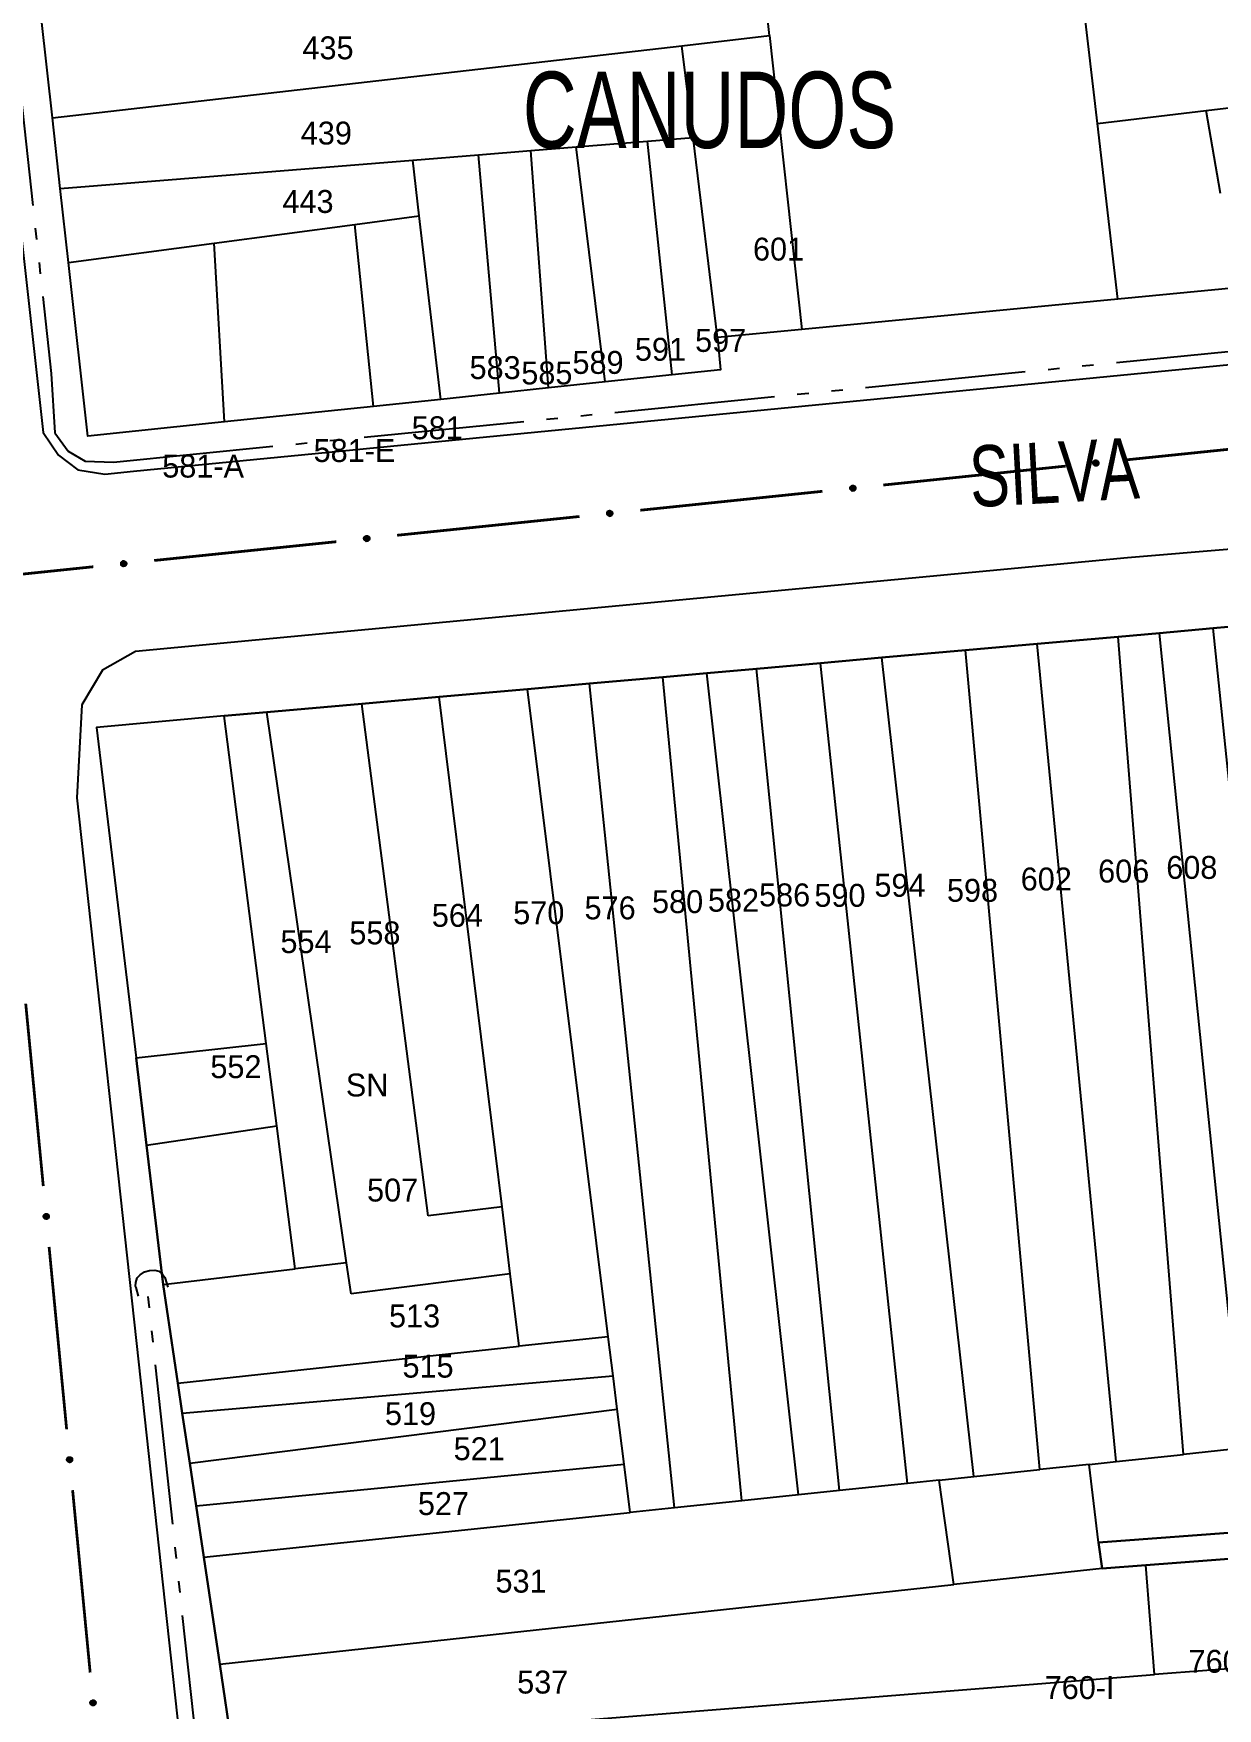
# Model space of a CAD drawing. Extents: x 203851 to 204958, y 4839055 to 4839989.
# Drawn here: x 204372.5 to 204450.1, y 4839406.1 to 4839515.8 of the extents above; entities that cross this region are included whole.
import ezdxf
from ezdxf.enums import TextEntityAlignment as Align

# ---------------------------------------------------------------- set-up
doc = ezdxf.new("R2010")
doc.units = 0
doc.header["$LTSCALE"] = 1.5
doc.header["$MEASUREMENT"] = 0
doc.linetypes.add('TRACO_05', pattern=[11, 7, -1, 0.5, -1, 0.5, -1])
for name, color, linetype in [('CD_MALHA_LOTES', 7, 'CONTINUOUS'), ('HD-VALAS-DRENOS', 170, 'CONTINUOUS'), ('LM-TXT-LSB', 7, 'CONTINUOUS'), ('RU-QUADRA', 210, 'CONTINUOUS'), ('SV-BUEIRO-VALA', 7, 'CONTINUOUS'), ('SV-EIXO-RUA-PAV', 20, 'CONTINUOUS'), ('SV-PONTE-BUEIRO', 251, 'CONTINUOUS'), ('SV-RUA-PAVIM', 7, 'CONTINUOUS'), ('SV-TXT-RUA-N-PAV', 7, 'CONTINUOUS'), ('Th_NmrPort', 1, 'CONTINUOUS')]:
    doc.layers.add(name, color=color, linetype=linetype)
doc.styles.add('ARIAL', font='ARIAL.SHX')

# ---------------------------------------------------------------- blocks, each defined once
blk = doc.blocks.new('COD120', base_point=(204091.84, 4839277.8))
at = {"layer": 'SV-PONTE-BUEIRO'}
blk.add_lwpolyline([(204090.84, 4839276.4), (204090.84, 4839276.983333), (204090.84, 4839277.070833), (204090.923333, 4839277.304167), (204091.09, 4839277.566667), (204091.34, 4839277.7125), (204091.673333, 4839277.8), (204092.006667, 4839277.8), (204092.34, 4839277.7125), (204092.59, 4839277.566667), (204092.756667, 4839277.304167), (204092.84, 4839277.070833), (204092.84, 4839276.983333), (204092.84, 4839276.4)], dxfattribs=at)

msp = doc.modelspace()

# ---------------------------------------------------------------- linework, layer by layer
at = {"layer": 'CD_MALHA_LOTES', "linetype": 'Continuous', "flags": 128}
for points in [[(204442.21, 4839509.92), (204440.01, 4839528.76)], [(204420.74, 4839515.67), (204420.16, 4839520.93)], [(204373.79, 4839510.29), (204373.07, 4839516.73)], [(204415.01, 4839515.01), (204420.74, 4839515.67)], [(204420.74, 4839515.67), (204422.85, 4839496.43)], [(204373.79, 4839510.29), (204415.01, 4839515.01)], [(204415.74, 4839509), (204415.01, 4839515.01)], [(204449.33, 4839510.76), (204487.24, 4839515.27)], [(204374.3, 4839505.66), (204373.79, 4839510.29)], [(204442.21, 4839509.92), (204449.33, 4839510.76)], [(204450.28, 4839505.34), (204449.33, 4839510.76)], [(204412.76, 4839508.76), (204415.74, 4839509)], [(204417.33, 4839495.9), (204415.74, 4839509)], [(204443.55, 4839498.42), (204442.21, 4839509.92)], [(204397.38, 4839507.52), (204401.68, 4839507.87)], [(204401.68, 4839507.87), (204405.12, 4839508.15)], [(204403.06, 4839492.26), (204401.68, 4839507.87)], [(204405.12, 4839508.15), (204408.09, 4839508.38)], [(204406.27, 4839492.6), (204405.12, 4839508.15)], [(204408.09, 4839508.38), (204412.76, 4839508.76)], [(204409.99, 4839492.99), (204408.09, 4839508.38)], [(204414.37, 4839493.45), (204412.76, 4839508.76)], [(204374.3, 4839505.66), (204397.38, 4839507.52)], [(204397.81, 4839503.87), (204397.38, 4839507.52)], [(204374.84, 4839500.82), (204374.3, 4839505.66)], [(204393.59, 4839503.31), (204397.81, 4839503.87)], [(204399.22, 4839491.85), (204397.81, 4839503.87)], [(204384.38, 4839502.09), (204393.59, 4839503.31)], [(204394.82, 4839491.39), (204393.59, 4839503.31)], [(204488.48, 4839502.73), (204443.55, 4839498.42)], [(204374.84, 4839500.82), (204384.38, 4839502.09)], [(204385.06, 4839490.37), (204384.38, 4839502.09)], [(204376.1, 4839489.43), (204374.84, 4839500.82)], [(204443.55, 4839498.42), (204422.85, 4839496.43)], [(204417.33, 4839495.9), (204417.54, 4839493.78), (204414.37, 4839493.45)], [(204422.85, 4839496.43), (204417.33, 4839495.9)], [(204406.27, 4839492.6), (204403.06, 4839492.26)], [(204409.99, 4839492.99), (204406.27, 4839492.6)], [(204414.37, 4839493.45), (204409.99, 4839492.99)], [(204394.82, 4839491.39), (204385.06, 4839490.37)], [(204399.22, 4839491.85), (204394.82, 4839491.39)], [(204403.06, 4839492.26), (204399.22, 4839491.85)], [(204385.06, 4839490.37), (204376.1, 4839489.43)], [(204449.79, 4839476.86), (204452.73, 4839477.12)], [(204438.27, 4839475.84), (204443.57, 4839476.31)], [(204443.57, 4839476.31), (204446.28, 4839476.55)], [(204447.85, 4839422.75), (204443.57, 4839476.31)], [(204446.28, 4839476.55), (204449.79, 4839476.86)], [(204451.16, 4839428.48), (204449.12, 4839448.53), (204446.28, 4839476.55)], [(204452.7, 4839448.86), (204449.79, 4839476.86)], [(204424.07, 4839474.58), (204428.1, 4839474.94)], [(204428.1, 4839474.94), (204433.57, 4839475.42)], [(204434.13, 4839421.32), (204428.1, 4839474.94)], [(204433.57, 4839475.42), (204438.27, 4839475.84)], [(204438.44, 4839421.77), (204433.57, 4839475.42)], [(204443.43, 4839422.29), (204438.27, 4839475.84)], [(204413.76, 4839473.66), (204416.64, 4839473.92)], [(204416.64, 4839473.92), (204419.89, 4839474.21)], [(204422.63, 4839420.11), (204416.64, 4839473.92)], [(204419.89, 4839474.21), (204424.07, 4839474.58)], [(204425.32, 4839420.4), (204419.89, 4839474.21)], [(204429.77, 4839420.86), (204424.07, 4839474.58)], [(204399.11, 4839472.36), (204404.89, 4839472.88)], [(204404.89, 4839472.88), (204408.95, 4839473.24)], [(204410.18, 4839430.47), (204404.89, 4839472.88)], [(204408.95, 4839473.24), (204413.76, 4839473.66)], [(204414.52, 4839419.27), (204408.95, 4839473.24)], [(204418.94, 4839419.73), (204413.76, 4839473.66)], [(204387.82, 4839471.36), (204394.04, 4839471.91)], [(204394.04, 4839471.91), (204399.11, 4839472.36)], [(204398.39, 4839438.38), (204394.04, 4839471.91)], [(204403.23, 4839438.98), (204399.11, 4839472.36)], [(204385.04, 4839471.12), (204376.68, 4839470.37)], [(204385.04, 4839471.12), (204387.82, 4839471.36)], [(204387.79, 4839449.66), (204385.04, 4839471.12)], [(204393.05, 4839435.31), (204387.82, 4839471.36)], [(204376.68, 4839470.37), (204379.27, 4839448.72)], [(204379.27, 4839448.72), (204387.79, 4839449.66)], [(204388.48, 4839444.28), (204387.79, 4839449.66)], [(204379.95, 4839443.02), (204379.27, 4839448.72)], [(204379.95, 4839443.02), (204388.48, 4839444.28)], [(204389.69, 4839434.91), (204388.48, 4839444.28)], [(204381.04, 4839433.89), (204379.95, 4839443.02)], [(204403.23, 4839438.98), (204398.39, 4839438.38)], [(204403.77, 4839434.58), (204403.23, 4839438.98)], [(204381.04, 4839433.89), (204389.69, 4839434.91)], [(204393.05, 4839435.31), (204389.69, 4839434.91)], [(204393.35, 4839433.28), (204393.05, 4839435.31)], [(204403.77, 4839434.58), (204393.35, 4839433.28)], [(204404.36, 4839429.84), (204403.77, 4839434.58)], [(204382, 4839427.42), (204381.04, 4839433.89)], [(204410.18, 4839430.47), (204404.36, 4839429.84)], [(204410.5, 4839427.91), (204410.18, 4839430.47)], [(204382, 4839427.42), (204404.36, 4839429.84)], [(204382.29, 4839425.46), (204410.5, 4839427.91)], [(204410.77, 4839425.72), (204410.5, 4839427.91)], [(204382.29, 4839425.46), (204382, 4839427.42)], [(204382.78, 4839422.18), (204410.77, 4839425.72)], [(204411.22, 4839422.13), (204410.77, 4839425.72)], [(204382.78, 4839422.18), (204382.29, 4839425.46)], [(204441.68, 4839422.11), (204443.43, 4839422.29)], [(204443.43, 4839422.29), (204447.85, 4839422.75)], [(204451.7, 4839423.16), (204447.85, 4839422.75)], [(204383.2, 4839419.39), (204382.78, 4839422.18)], [(204383.2, 4839419.39), (204411.22, 4839422.13)], [(204411.61, 4839418.96), (204411.22, 4839422.13)], [(204431.85, 4839421.08), (204434.13, 4839421.32)], [(204434.13, 4839421.32), (204438.44, 4839421.77)], [(204441.68, 4839422.11), (204438.44, 4839421.77)], [(204442.29, 4839416.99), (204441.68, 4839422.11)], [(204422.63, 4839420.11), (204418.94, 4839419.73)], [(204425.32, 4839420.4), (204422.63, 4839420.11)], [(204429.77, 4839420.86), (204425.32, 4839420.4)], [(204431.85, 4839421.08), (204429.77, 4839420.86)], [(204432.81, 4839414.23), (204431.85, 4839421.08)], [(204383.7, 4839416.04), (204383.2, 4839419.39)], [(204383.7, 4839416.04), (204411.61, 4839418.96)], [(204414.52, 4839419.27), (204411.61, 4839418.96)], [(204418.94, 4839419.73), (204414.52, 4839419.27)], [(204452.25, 4839417.74), (204442.29, 4839416.99)], [(204442.29, 4839416.99), (204442.53, 4839415.29)], [(204384.74, 4839409.02), (204383.7, 4839416.04)], [(204445.39, 4839415.51), (204456.27, 4839416.33)], [(204442.53, 4839415.29), (204432.81, 4839414.23)], [(204442.53, 4839415.29), (204445.39, 4839415.51)], [(204445.96, 4839408.34), (204445.39, 4839415.51)], [(204384.74, 4839409.02), (204432.81, 4839414.23)], [(204385.56, 4839403.53), (204384.74, 4839409.02)], [(204385.56, 4839403.53), (204445.96, 4839408.34)], [(204452.8, 4839408.88), (204445.96, 4839408.34)]]:
    msp.add_lwpolyline(points, dxfattribs=at)
at = {"layer": 'HD-VALAS-DRENOS', "linetype": 'TRACO_05'}
for points in [[(204359.97, 4839635.44, 5.86), (204359.44, 4839635.14, 5.86), (204358.65, 4839634.1, 5.86), (204358.44, 4839633.02, 5.86), (204358.5, 4839631.45, 5.86), (204365.98, 4839564.19, 4.18), (204373.71, 4839493.54, 4.25)], [(204373.71, 4839493.54, 5.81), (204373.94, 4839489.67, 5.18), (204374.83, 4839488.45, 5.07), (204375.93, 4839487.81, 4.9), (204377.78, 4839487.74, 4.85), (204491.08, 4839498.99, 8.47)], [(204391.97, 4839325.09, 5.68), (204389.02, 4839350.85, 5.68), (204386.21, 4839377.88, 5.7), (204383.44, 4839401.78, 5.68), (204379.96, 4839434.09, 5.06)]]:
    msp.add_polyline3d(points, dxfattribs=at)
at = {"layer": 'RU-QUADRA', "linetype": 'Continuous', "flags": 128}
for points in [[(204488.48, 4839502.73), (204443.55, 4839498.42), (204422.85, 4839496.43), (204417.33, 4839495.9), (204417.54, 4839493.78), (204414.37, 4839493.45), (204409.99, 4839492.99), (204406.27, 4839492.6), (204403.06, 4839492.26), (204399.22, 4839491.85), (204394.82, 4839491.39), (204385.06, 4839490.37), (204376.1, 4839489.43), (204374.84, 4839500.82), (204374.3, 4839505.66), (204373.79, 4839510.29), (204373.07, 4839516.73)], [(204452.73, 4839477.12), (204449.79, 4839476.86), (204446.28, 4839476.55), (204443.57, 4839476.31), (204438.27, 4839475.84), (204433.57, 4839475.42), (204428.1, 4839474.94), (204424.07, 4839474.58), (204419.89, 4839474.21), (204416.64, 4839473.92), (204413.76, 4839473.66), (204408.95, 4839473.24), (204404.89, 4839472.88), (204399.11, 4839472.36), (204394.04, 4839471.91), (204387.82, 4839471.36), (204385.04, 4839471.12), (204376.68, 4839470.37), (204379.27, 4839448.72), (204379.95, 4839443.02), (204381.04, 4839433.89), (204382, 4839427.42), (204382.29, 4839425.46), (204382.78, 4839422.18), (204383.2, 4839419.39), (204383.7, 4839416.04), (204384.74, 4839409.02), (204385.56, 4839403.53)], [(204456.27, 4839416.33), (204445.39, 4839415.51), (204442.53, 4839415.29), (204442.29, 4839416.99), (204452.25, 4839417.74)]]:
    msp.add_lwpolyline(points, dxfattribs=at)
at = {"layer": 'SV-EIXO-RUA-PAV', "const_width": 0.18}
for points in [[(204444.11, 4839487.89), (204456.04, 4839489.12)], [(204428.19, 4839486.24), (204440.13, 4839487.48)], [(204412.28, 4839484.59), (204424.21, 4839485.83)], [(204396.36, 4839482.95), (204408.3, 4839484.18)], [(204380.45, 4839481.3), (204392.38, 4839482.53)], [(204369.36, 4839480.15), (204376.47, 4839480.89)], [(204372.04, 4839452.28), (204373.19, 4839440.33)], [(204373.57, 4839436.35), (204374.72, 4839424.4)], [(204375.11, 4839420.42), (204376.26, 4839408.48)]]:
    msp.add_lwpolyline(points, dxfattribs=at)
at = {"layer": 'SV-EIXO-RUA-PAV'}
for points in [[(204441.96, 4839487.78), (204441.99, 4839487.81), (204442.03, 4839487.84), (204442.06, 4839487.86), (204442.1, 4839487.86), (204442.13, 4839487.86), (204442.17, 4839487.85), (204442.2, 4839487.84), (204442.24, 4839487.81), (204442.27, 4839487.77), (204442.28, 4839487.74), (204442.29, 4839487.7), (204442.29, 4839487.67), (204442.28, 4839487.63), (204442.26, 4839487.59), (204442.23, 4839487.55), (204442.2, 4839487.53), (204442.17, 4839487.52), (204442.13, 4839487.51), (204442.09, 4839487.51), (204442.06, 4839487.52), (204442.02, 4839487.53), (204441.98, 4839487.56), (204441.96, 4839487.6), (204441.94, 4839487.63), (204441.94, 4839487.67), (204441.94, 4839487.7), (204441.94, 4839487.74), (204441.96, 4839487.78)], [(204426.05, 4839486.13), (204426.08, 4839486.17), (204426.11, 4839486.19), (204426.15, 4839486.21), (204426.18, 4839486.21), (204426.22, 4839486.21), (204426.25, 4839486.21), (204426.29, 4839486.19), (204426.33, 4839486.16), (204426.35, 4839486.12), (204426.37, 4839486.09), (204426.38, 4839486.05), (204426.38, 4839486.02), (204426.37, 4839485.98), (204426.35, 4839485.95), (204426.32, 4839485.91), (204426.29, 4839485.88), (204426.25, 4839485.87), (204426.22, 4839485.86), (204426.18, 4839485.86), (204426.14, 4839485.87), (204426.11, 4839485.89), (204426.07, 4839485.92), (204426.04, 4839485.95), (204426.03, 4839485.98), (204426.02, 4839486.02), (204426.02, 4839486.05), (204426.03, 4839486.09), (204426.05, 4839486.13)], [(204410.13, 4839484.48), (204410.16, 4839484.52), (204410.2, 4839484.55), (204410.23, 4839484.56), (204410.27, 4839484.57), (204410.3, 4839484.57), (204410.34, 4839484.56), (204410.37, 4839484.54), (204410.41, 4839484.51), (204410.44, 4839484.48), (204410.45, 4839484.44), (204410.46, 4839484.41), (204410.46, 4839484.37), (204410.45, 4839484.34), (204410.43, 4839484.3), (204410.4, 4839484.26), (204410.37, 4839484.23), (204410.34, 4839484.22), (204410.3, 4839484.21), (204410.26, 4839484.21), (204410.23, 4839484.22), (204410.19, 4839484.24), (204410.15, 4839484.27), (204410.13, 4839484.3), (204410.11, 4839484.34), (204410.11, 4839484.37), (204410.11, 4839484.41), (204410.11, 4839484.44), (204410.13, 4839484.48)], [(204394.22, 4839482.83), (204394.25, 4839482.87), (204394.28, 4839482.9), (204394.32, 4839482.91), (204394.35, 4839482.92), (204394.39, 4839482.92), (204394.42, 4839482.91), (204394.46, 4839482.89), (204394.5, 4839482.86), (204394.52, 4839482.83), (204394.54, 4839482.8), (204394.55, 4839482.76), (204394.55, 4839482.73), (204394.54, 4839482.69), (204394.52, 4839482.65), (204394.49, 4839482.61), (204394.46, 4839482.59), (204394.42, 4839482.57), (204394.39, 4839482.57), (204394.35, 4839482.57), (204394.31, 4839482.57), (204394.28, 4839482.59), (204394.24, 4839482.62), (204394.21, 4839482.66), (204394.2, 4839482.69), (204394.19, 4839482.72), (204394.19, 4839482.76), (204394.2, 4839482.8), (204394.22, 4839482.83)], [(204378.3, 4839481.19), (204378.33, 4839481.22), (204378.37, 4839481.25), (204378.4, 4839481.27), (204378.44, 4839481.27), (204378.47, 4839481.27), (204378.51, 4839481.26), (204378.54, 4839481.25), (204378.58, 4839481.22), (204378.61, 4839481.18), (204378.62, 4839481.15), (204378.63, 4839481.11), (204378.63, 4839481.08), (204378.62, 4839481.04), (204378.6, 4839481), (204378.57, 4839480.96), (204378.54, 4839480.94), (204378.51, 4839480.93), (204378.47, 4839480.92), (204378.44, 4839480.92), (204378.4, 4839480.93), (204378.36, 4839480.94), (204378.32, 4839480.97), (204378.3, 4839481.01), (204378.28, 4839481.04), (204378.28, 4839481.08), (204378.28, 4839481.11), (204378.28, 4839481.15), (204378.3, 4839481.19)], [(204373.48, 4839438.49), (204373.52, 4839438.46), (204373.54, 4839438.43), (204373.56, 4839438.39), (204373.56, 4839438.36), (204373.56, 4839438.33), (204373.55, 4839438.29), (204373.54, 4839438.25), (204373.51, 4839438.21), (204373.47, 4839438.19), (204373.44, 4839438.17), (204373.4, 4839438.17), (204373.37, 4839438.17), (204373.33, 4839438.18), (204373.29, 4839438.19), (204373.25, 4839438.22), (204373.23, 4839438.26), (204373.22, 4839438.29), (204373.21, 4839438.33), (204373.21, 4839438.36), (204373.22, 4839438.4), (204373.24, 4839438.44), (204373.27, 4839438.47), (204373.3, 4839438.5), (204373.33, 4839438.51), (204373.37, 4839438.52), (204373.4, 4839438.52), (204373.44, 4839438.51), (204373.48, 4839438.49)], [(204375.01, 4839422.57), (204375.05, 4839422.54), (204375.08, 4839422.5), (204375.09, 4839422.47), (204375.09, 4839422.43), (204375.09, 4839422.4), (204375.09, 4839422.36), (204375.07, 4839422.33), (204375.04, 4839422.29), (204375, 4839422.26), (204374.97, 4839422.25), (204374.93, 4839422.24), (204374.9, 4839422.24), (204374.86, 4839422.25), (204374.83, 4839422.27), (204374.79, 4839422.3), (204374.76, 4839422.33), (204374.75, 4839422.37), (204374.74, 4839422.4), (204374.74, 4839422.44), (204374.75, 4839422.47), (204374.77, 4839422.51), (204374.8, 4839422.55), (204374.83, 4839422.57), (204374.87, 4839422.59), (204374.9, 4839422.59), (204374.94, 4839422.59), (204374.97, 4839422.59), (204375.01, 4839422.57)], [(204376.54, 4839406.64), (204376.58, 4839406.61), (204376.61, 4839406.58), (204376.62, 4839406.54), (204376.63, 4839406.51), (204376.63, 4839406.47), (204376.62, 4839406.44), (204376.6, 4839406.4), (204376.57, 4839406.36), (204376.54, 4839406.34), (204376.5, 4839406.32), (204376.47, 4839406.31), (204376.43, 4839406.31), (204376.4, 4839406.32), (204376.36, 4839406.34), (204376.32, 4839406.37), (204376.29, 4839406.4), (204376.28, 4839406.44), (204376.27, 4839406.47), (204376.27, 4839406.51), (204376.28, 4839406.55), (204376.3, 4839406.58), (204376.33, 4839406.62), (204376.36, 4839406.65), (204376.4, 4839406.66), (204376.43, 4839406.67), (204376.47, 4839406.67), (204376.5, 4839406.66), (204376.54, 4839406.64)]]:
    msp.add_lwpolyline(points, close=True, dxfattribs=at)
for points in [[(204441.94, 4839487.74), (204442.24, 4839487.81)], [(204441.94, 4839487.72), (204442.25, 4839487.79)], [(204441.94, 4839487.7), (204442.27, 4839487.77)], [(204441.94, 4839487.69), (204442.27, 4839487.76)], [(204441.94, 4839487.67), (204442.28, 4839487.74)], [(204441.94, 4839487.65), (204442.29, 4839487.72)], [(204441.94, 4839487.63), (204442.29, 4839487.7)], [(204441.95, 4839487.76), (204442.22, 4839487.82)], [(204441.95, 4839487.61), (204442.29, 4839487.68)], [(204441.96, 4839487.78), (204442.2, 4839487.84)], [(204441.96, 4839487.6), (204442.29, 4839487.67)], [(204441.97, 4839487.58), (204442.28, 4839487.65)], [(204441.98, 4839487.8), (204442.18, 4839487.84)], [(204441.98, 4839487.56), (204442.28, 4839487.63)], [(204441.99, 4839487.81), (204442.17, 4839487.85)], [(204442.01, 4839487.83), (204442.14, 4839487.86)], [(204442.01, 4839487.55), (204442.27, 4839487.61)], [(204442.02, 4839487.53), (204442.26, 4839487.59)], [(204442.03, 4839487.84), (204442.13, 4839487.86)], [(204442.05, 4839487.53), (204442.24, 4839487.57)], [(204442.06, 4839487.52), (204442.23, 4839487.55)], [(204442.08, 4839487.51), (204442.21, 4839487.54)], [(204442.09, 4839487.51), (204442.2, 4839487.53)], [(204426.02, 4839486.05), (204426.35, 4839486.12)], [(204426.02, 4839486.02), (204426.37, 4839486.09)], [(204426.03, 4839486.09), (204426.33, 4839486.16)], [(204426.03, 4839486.07), (204426.34, 4839486.14)], [(204426.03, 4839486.04), (204426.36, 4839486.11)], [(204426.03, 4839486), (204426.37, 4839486.07)], [(204426.03, 4839485.98), (204426.38, 4839486.05)], [(204426.04, 4839486.11), (204426.31, 4839486.17)], [(204426.04, 4839485.97), (204426.37, 4839486.04)], [(204426.04, 4839485.95), (204426.38, 4839486.02)], [(204426.05, 4839486.13), (204426.29, 4839486.19)], [(204426.06, 4839486.15), (204426.26, 4839486.2)], [(204426.06, 4839485.93), (204426.37, 4839486)], [(204426.07, 4839485.92), (204426.37, 4839485.98)], [(204426.08, 4839486.17), (204426.25, 4839486.21)], [(204426.09, 4839485.9), (204426.36, 4839485.96)], [(204426.1, 4839486.18), (204426.22, 4839486.21)], [(204426.11, 4839486.19), (204426.22, 4839486.21)], [(204426.11, 4839485.89), (204426.35, 4839485.95)], [(204426.13, 4839485.88), (204426.33, 4839485.93)], [(204426.14, 4839485.87), (204426.32, 4839485.91)], [(204426.17, 4839485.87), (204426.3, 4839485.89)], [(204426.18, 4839485.86), (204426.29, 4839485.88)], [(204410.11, 4839484.44), (204410.41, 4839484.51)], [(204410.11, 4839484.41), (204410.44, 4839484.48)], [(204410.11, 4839484.39), (204410.44, 4839484.46)], [(204410.11, 4839484.37), (204410.45, 4839484.44)], [(204410.11, 4839484.35), (204410.46, 4839484.42)], [(204410.11, 4839484.34), (204410.46, 4839484.41)], [(204410.12, 4839484.46), (204410.39, 4839484.53)], [(204410.12, 4839484.43), (204410.42, 4839484.49)], [(204410.12, 4839484.32), (204410.46, 4839484.39)], [(204410.13, 4839484.48), (204410.37, 4839484.54)], [(204410.13, 4839484.3), (204410.46, 4839484.37)], [(204410.14, 4839484.29), (204410.45, 4839484.35)], [(204410.15, 4839484.5), (204410.35, 4839484.55)], [(204410.15, 4839484.27), (204410.45, 4839484.34)], [(204410.16, 4839484.52), (204410.34, 4839484.56)], [(204410.18, 4839484.54), (204410.31, 4839484.56)], [(204410.18, 4839484.26), (204410.44, 4839484.32)], [(204410.19, 4839484.24), (204410.43, 4839484.3)], [(204410.2, 4839484.55), (204410.3, 4839484.57)], [(204410.22, 4839484.23), (204410.41, 4839484.28)], [(204410.23, 4839484.22), (204410.4, 4839484.26)], [(204410.25, 4839484.22), (204410.38, 4839484.25)], [(204410.26, 4839484.21), (204410.37, 4839484.23)], [(204394.19, 4839482.76), (204394.52, 4839482.83)], [(204394.19, 4839482.72), (204394.54, 4839482.8)], [(204394.2, 4839482.8), (204394.5, 4839482.86)], [(204394.2, 4839482.78), (204394.51, 4839482.85)], [(204394.2, 4839482.74), (204394.53, 4839482.81)], [(204394.2, 4839482.71), (204394.54, 4839482.77)], [(204394.2, 4839482.69), (204394.55, 4839482.76)], [(204394.21, 4839482.81), (204394.48, 4839482.88)], [(204394.21, 4839482.67), (204394.54, 4839482.74)], [(204394.21, 4839482.66), (204394.55, 4839482.73)], [(204394.22, 4839482.83), (204394.46, 4839482.89)], [(204394.23, 4839482.85), (204394.43, 4839482.9)], [(204394.23, 4839482.64), (204394.54, 4839482.71)], [(204394.24, 4839482.62), (204394.54, 4839482.69)], [(204394.25, 4839482.87), (204394.42, 4839482.91)], [(204394.26, 4839482.61), (204394.53, 4839482.67)], [(204394.27, 4839482.89), (204394.39, 4839482.91)], [(204394.28, 4839482.9), (204394.39, 4839482.92)], [(204394.28, 4839482.59), (204394.52, 4839482.65)], [(204394.3, 4839482.59), (204394.5, 4839482.63)], [(204394.31, 4839482.57), (204394.49, 4839482.61)], [(204394.34, 4839482.57), (204394.47, 4839482.6)], [(204394.35, 4839482.57), (204394.46, 4839482.59)], [(204378.28, 4839481.15), (204378.58, 4839481.22)], [(204378.28, 4839481.11), (204378.61, 4839481.18)], [(204378.28, 4839481.1), (204378.61, 4839481.17)], [(204378.28, 4839481.08), (204378.62, 4839481.15)], [(204378.28, 4839481.06), (204378.63, 4839481.13)], [(204378.28, 4839481.04), (204378.63, 4839481.11)], [(204378.29, 4839481.17), (204378.56, 4839481.23)], [(204378.29, 4839481.13), (204378.59, 4839481.2)], [(204378.29, 4839481.02), (204378.63, 4839481.09)], [(204378.3, 4839481.19), (204378.54, 4839481.25)], [(204378.3, 4839481.01), (204378.63, 4839481.08)], [(204378.31, 4839480.99), (204378.62, 4839481.06)], [(204378.32, 4839481.21), (204378.52, 4839481.25)], [(204378.32, 4839480.97), (204378.62, 4839481.04)], [(204378.33, 4839481.22), (204378.51, 4839481.26)], [(204378.35, 4839481.24), (204378.48, 4839481.27)], [(204378.35, 4839480.96), (204378.61, 4839481.02)], [(204378.36, 4839480.94), (204378.6, 4839481)], [(204378.37, 4839481.25), (204378.47, 4839481.27)], [(204378.39, 4839480.94), (204378.58, 4839480.98)], [(204378.4, 4839480.93), (204378.57, 4839480.96)], [(204378.42, 4839480.92), (204378.55, 4839480.95)], [(204378.44, 4839480.92), (204378.54, 4839480.94)], [(204373.21, 4839438.38), (204373.24, 4839438.25)], [(204373.21, 4839438.36), (204373.23, 4839438.26)], [(204373.22, 4839438.4), (204373.25, 4839438.22)], [(204373.23, 4839438.41), (204373.27, 4839438.22)], [(204373.24, 4839438.44), (204373.29, 4839438.19)], [(204373.25, 4839438.45), (204373.31, 4839438.19)], [(204373.27, 4839438.47), (204373.33, 4839438.18)], [(204373.28, 4839438.48), (204373.35, 4839438.18)], [(204373.3, 4839438.5), (204373.37, 4839438.17)], [(204373.32, 4839438.5), (204373.38, 4839438.17)], [(204373.33, 4839438.51), (204373.4, 4839438.17)], [(204373.35, 4839438.51), (204373.42, 4839438.17)], [(204373.37, 4839438.52), (204373.44, 4839438.17)], [(204373.39, 4839438.52), (204373.46, 4839438.19)], [(204373.4, 4839438.52), (204373.47, 4839438.19)], [(204373.42, 4839438.51), (204373.49, 4839438.21)], [(204373.44, 4839438.51), (204373.51, 4839438.21)], [(204373.46, 4839438.5), (204373.52, 4839438.24)], [(204373.48, 4839438.49), (204373.54, 4839438.25)], [(204373.5, 4839438.48), (204373.54, 4839438.28)], [(204373.52, 4839438.46), (204373.55, 4839438.29)], [(204373.53, 4839438.44), (204373.56, 4839438.32)], [(204373.54, 4839438.43), (204373.56, 4839438.33)], [(204374.74, 4839422.44), (204374.76, 4839422.33)], [(204374.75, 4839422.47), (204374.79, 4839422.3)], [(204374.75, 4839422.45), (204374.77, 4839422.32)], [(204374.76, 4839422.49), (204374.8, 4839422.29)], [(204374.77, 4839422.51), (204374.83, 4839422.27)], [(204374.79, 4839422.52), (204374.84, 4839422.26)], [(204374.8, 4839422.55), (204374.86, 4839422.25)], [(204374.81, 4839422.56), (204374.88, 4839422.25)], [(204374.83, 4839422.57), (204374.9, 4839422.24)], [(204374.85, 4839422.58), (204374.92, 4839422.24)], [(204374.87, 4839422.59), (204374.93, 4839422.24)], [(204374.88, 4839422.59), (204374.95, 4839422.24)], [(204374.9, 4839422.59), (204374.97, 4839422.25)], [(204374.92, 4839422.59), (204374.99, 4839422.26)], [(204374.94, 4839422.59), (204375, 4839422.26)], [(204374.95, 4839422.59), (204375.02, 4839422.28)], [(204374.97, 4839422.59), (204375.04, 4839422.29)], [(204374.99, 4839422.58), (204375.05, 4839422.31)], [(204375.01, 4839422.57), (204375.07, 4839422.33)], [(204375.03, 4839422.55), (204375.08, 4839422.35)], [(204375.05, 4839422.54), (204375.09, 4839422.36)], [(204375.06, 4839422.52), (204375.09, 4839422.39)], [(204375.08, 4839422.5), (204375.09, 4839422.4)], [(204376.27, 4839406.51), (204376.29, 4839406.4)], [(204376.28, 4839406.55), (204376.32, 4839406.37)], [(204376.28, 4839406.52), (204376.31, 4839406.39)], [(204376.29, 4839406.56), (204376.34, 4839406.36)], [(204376.3, 4839406.58), (204376.36, 4839406.34)], [(204376.32, 4839406.6), (204376.38, 4839406.33)], [(204376.33, 4839406.62), (204376.4, 4839406.32)], [(204376.35, 4839406.63), (204376.41, 4839406.32)], [(204376.36, 4839406.65), (204376.43, 4839406.31)], [(204376.38, 4839406.65), (204376.45, 4839406.32)], [(204376.4, 4839406.66), (204376.47, 4839406.31)], [(204376.42, 4839406.66), (204376.48, 4839406.32)], [(204376.43, 4839406.67), (204376.5, 4839406.32)], [(204376.45, 4839406.66), (204376.52, 4839406.33)], [(204376.47, 4839406.67), (204376.54, 4839406.34)], [(204376.49, 4839406.66), (204376.55, 4839406.35)], [(204376.5, 4839406.66), (204376.57, 4839406.36)], [(204376.52, 4839406.65), (204376.58, 4839406.38)], [(204376.54, 4839406.64), (204376.6, 4839406.4)], [(204376.56, 4839406.62), (204376.61, 4839406.43)], [(204376.58, 4839406.61), (204376.62, 4839406.44)], [(204376.6, 4839406.59), (204376.62, 4839406.46)], [(204376.61, 4839406.58), (204376.63, 4839406.47)]]:
    msp.add_lwpolyline(points, dxfattribs=at)
at = {"layer": 'SV-RUA-PAVIM', "linetype": 'Continuous'}
msp.add_polyline3d([(204360.3, 4839636.33, 5.95), (204358.61, 4839635.55, 6.06), (204357.96, 4839634.8, 6.06), (204357.87, 4839633.85, 6.06), (204357.89, 4839632.05, 6.06), (204364.79, 4839565.17, 4.48), (204373.18, 4839489.69, 4.14), (204374.19, 4839488.2, 4.14), (204375.45, 4839487.23, 4.14), (204377.22, 4839486.96, 4.14), (204379.1, 4839487.15, 4.14), (204454.04, 4839494.44, 7.27), (204492.04, 4839498.45, 8.47), (204493.68, 4839499.36, 8.48), (204494.71, 4839500.8, 8.48), (204495.4, 4839503.96, 8.48), (204495.29, 4839505.03, 8.48), (204485.71, 4839591.22, 8.98), (204479.7, 4839645.99, 10.14), (204478.75, 4839647.66, 10.24), (204476.09, 4839648.95, 10.23), (204474.5, 4839648.97, 10.23)], close=True, dxfattribs=at)
msp.add_polyline3d([(204496.9, 4839484.93, 8.7), (204495.11, 4839485.74, 8.7), (204444.18, 4839481.47, 7.36), (204379.22, 4839475.35, 4.83), (204377.07, 4839474.12, 4.83), (204375.72, 4839471.84, 4.83), (204375.38, 4839465.76, 4.83), (204379.43, 4839428.82, 4.83), (204390.84, 4839324.19, 5.5), (204391.53, 4839322.47, 5.54), (204392.87, 4839321.53, 5.67), (204398.66, 4839321.67, 5.77), (204423.32, 4839324.75, 5.86), (204460.77, 4839329.22, 5.34), (204504.06, 4839332.14, 4.75), (204510.38, 4839332.11, 4.75)], dxfattribs=at)

# ---------------------------------------------------------------- block references
at = {"layer": 'SV-BUEIRO-VALA', "rotation": 17}
msp.add_blockref('COD120', (204379.98, 4839434.76, 4.74), dxfattribs=at)

# ---------------------------------------------------------------- texts
at = {"layer": 'LM-TXT-LSB', "style": 'ARIAL', "width": 0.7}
msp.add_text('CANUDOS', height=5, dxfattribs=at).set_placement((204404.59, 4839508.31))
at = {"layer": 'SV-TXT-RUA-N-PAV', "style": 'ARIAL', "width": 0.7}
msp.add_text('SILVA', height=4, rotation=3, dxfattribs=at).set_placement((204433.95, 4839484.79))
at = {"layer": 'Th_NmrPort', "color": 1}
for s, p in [('435', (204390.16, 4839514.87)), ('439', (204390.05, 4839509.29)), ('443', (204388.85, 4839504.81)), ('601', (204419.66, 4839501.69)), ('591', (204411.93, 4839495.13)), ('597', (204415.87, 4839495.71)), ('583', (204401.1, 4839493.93)), ('589', (204407.84, 4839494.27)), ('585', (204404.49, 4839493.58)), ('581', (204397.31, 4839489.99)), ('581-E', (204390.89, 4839488.5)), ('581-A', (204380.98, 4839487.48)), ('606', (204442.26, 4839460.96)), ('608', (204446.72, 4839461.2)), ('594', (204427.61, 4839460.03)), ('602', (204437.19, 4839460.44)), ('580', (204413.05, 4839458.96)), ('582', (204416.71, 4839459.05)), ('586', (204420.06, 4839459.4)), ('590', (204423.68, 4839459.37)), ('598', (204432.36, 4839459.7)), ('564', (204398.63, 4839458.06)), ('570', (204403.96, 4839458.23)), ('576', (204408.63, 4839458.55)), ('558', (204393.23, 4839456.91)), ('554', (204388.72, 4839456.34)), ('552', (204384.13, 4839448.15)), ('SN', (204393, 4839446.95)), ('507', (204394.39, 4839440.07)), ('513', (204395.83, 4839431.83)), ('515', (204396.71, 4839428.54)), ('519', (204395.56, 4839425.43)), ('521', (204400.06, 4839423.13)), ('527', (204397.72, 4839419.54)), ('531', (204402.8, 4839414.46)), ('760', (204448.18, 4839409.21)), ('537', (204404.22, 4839407.85)), ('760-I', (204438.76, 4839407.49))]:
    msp.add_text(s, height=1.5, dxfattribs=at).set_placement(p, align=Align.MIDDLE_LEFT)

doc.saveas('drawing.dxf')
